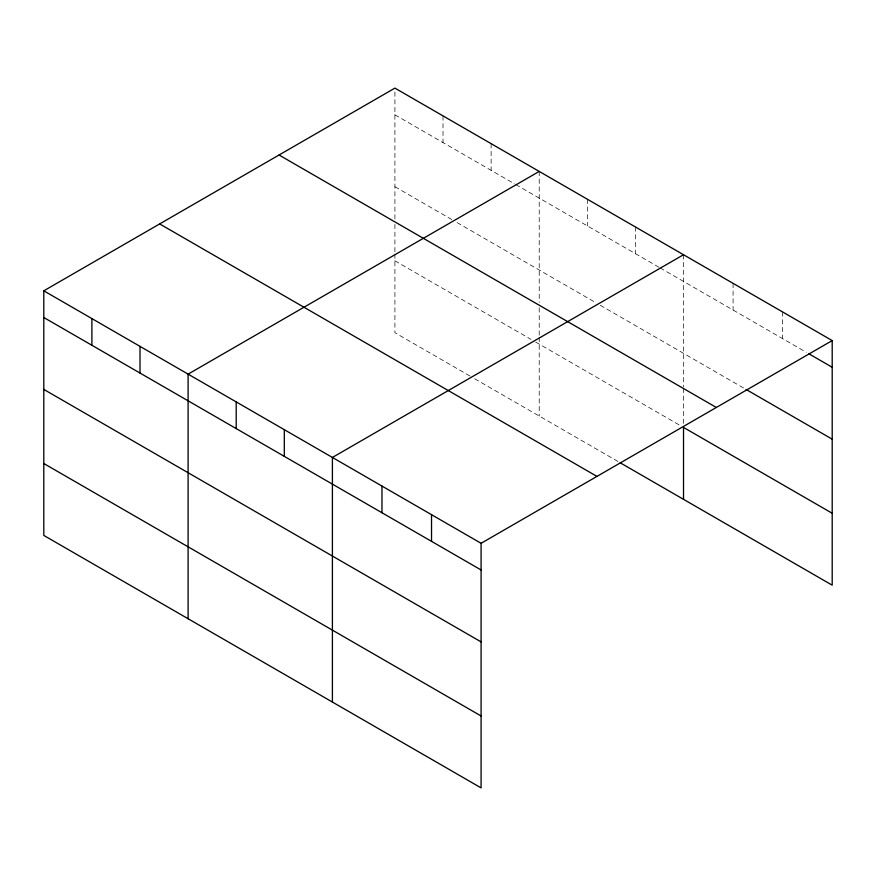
<?xml version="1.0" encoding="UTF-8"?>
<svg xmlns="http://www.w3.org/2000/svg" width="876" height="876" viewBox="0 0 876 876"><rect width="100%" height="100%" fill="white"/><g stroke="black" fill="none" stroke-linecap="round" stroke-linejoin="round"><path stroke-width="0.66" stroke-dasharray="4.38 3.29" d="M394.912 219.033L394.912 88.115M394.912 114.8L514.584 183.883M515.756 184.562L658.883 267.202M660.055 267.87L806.238 352.272M394.912 186.708L452.399 219.898M457.097 222.603L595.538 302.538M600.224 305.242L744.885 388.758M394.912 260.796L531.009 339.373M535.696 342.078L681.178 426.065M469.996 376.056L394.912 332.705L394.912 254.062M474.693 378.771L618.993 462.079M782.64 311.965L782.64 338.651M733.081 283.353L733.081 310.038M683.521 254.741L683.521 387.006M683.521 388.353L683.521 423.382M635.418 226.972L635.418 253.646M587.325 199.202L587.325 225.877M539.222 171.422L539.222 302.351M539.222 307.739L539.222 336.023M539.222 337.38L539.222 416.023M491.118 143.653L491.118 170.338M443.015 115.884L443.015 142.569M394.912 224.42L394.912 252.715"/><path stroke-width="1.31" d="M43.8 290.821L481.088 543.295L481.088 787.885L43.8 535.422L43.8 290.821L394.912 88.115L832.2 340.578L832.2 585.179L620.164 462.758M539.222 171.422L188.099 374.14L188.099 618.741M683.521 254.741L332.409 457.458L332.409 702.048M481.088 543.295L832.2 340.578M808.603 353.63L832.2 367.263M746.056 389.437L832.2 439.172M279.05 155.008L716.327 407.471M832.2 513.259L683.521 427.422L683.521 499.331M159.673 223.927L596.95 476.391M43.8 317.506L481.088 569.969M43.8 389.415L481.088 641.889M43.8 463.514L481.088 715.977M431.529 514.683L431.529 541.357M381.969 486.07L381.969 512.745M284.306 429.678L284.306 456.363M236.202 401.909L236.202 428.594M140.007 346.37L140.007 373.056M91.903 318.601L91.903 345.275"/></g></svg>
